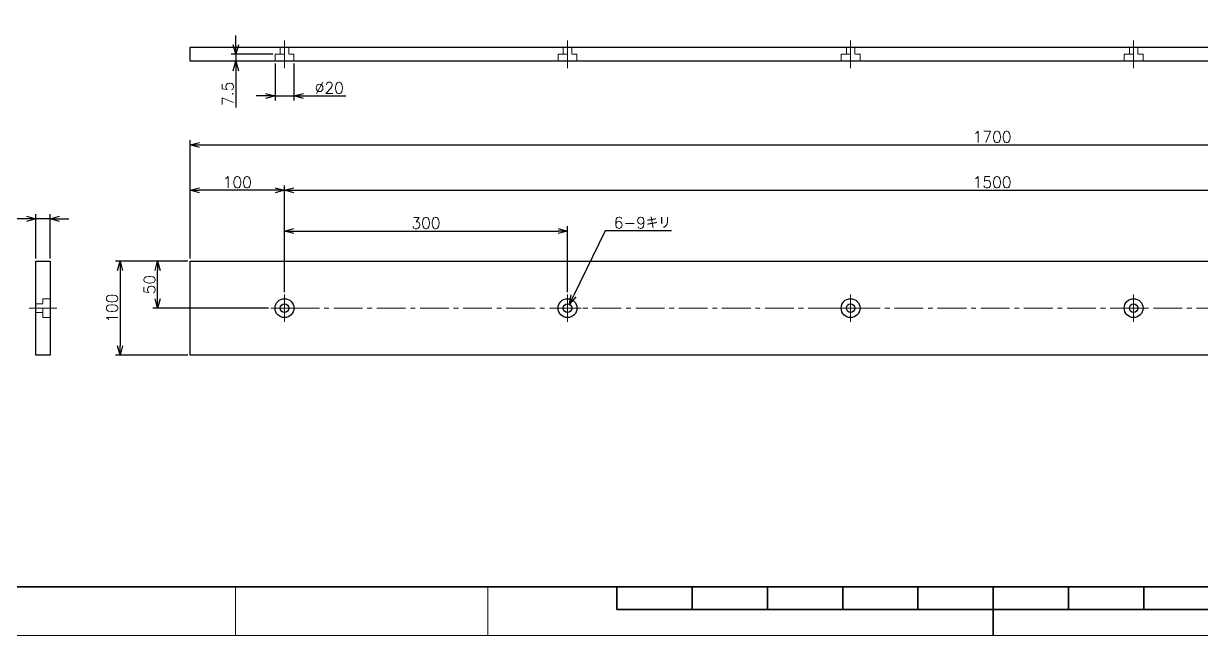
# Model space of a CAD drawing. Header units: millimetres. Extents: x 0 to 6647, y -19 to 2332.
# Drawn here: x 680 to 1929, y 0 to 649 of the extents above; entities that cross this region are included whole.
import ezdxf
from ezdxf import colors
from ezdxf.entities.mleader import LeaderData, LeaderLine
from ezdxf.enums import TextEntityAlignment as Align
from ezdxf.math import Vec2, Vec3

# ---------------------------------------------------------------- set-up
doc = ezdxf.new("R2010")
doc.units = ezdxf.units.MM
doc.header["$LTSCALE"] = 1.6
doc.header["$PDMODE"] = 99
doc.header["$PDSIZE"] = 1
doc.linetypes.add('CENTER2', pattern=[28.575, 19.05, -3.175, 3.175, -3.175])
doc.linetypes.add('HIDDEN', pattern=[9.525, 6.35, -3.175])
for name, color, linetype, lineweight in [('04_HIDDEN', 2, 'HIDDEN', 13), ('05_CENTER', 4, 'CENTER2', 13), ('08_DIM', 3, 'Continuous', 13), ('90_FRAME', 5, 'Continuous', 35)]:
    doc.layers.add(name, color=color, linetype=linetype, lineweight=lineweight)
doc.layers.add('91_BLANK', color=5, linetype='Continuous', lineweight=0, plot=False)
doc.styles.add('KSS_TXT', font='txt.shx', dxfattribs={"bigfont": 'extfont2.shx'})
doc.styles.get("Standard").update_dxf_attribs({"font": 'txt.shx', "bigfont": 'extfont2.shx'})
doc.dimstyles.new('KSS_DIM', dxfattribs={"dimscale": 4, "dimtxt": 3, "dimasz": 2.5, "dimexe": 1.25, "dimexo": 0.625, "dimtad": 1, "dimdsep": 46, "dimtxsty": 'KSS_TXT', "dimblk": 'OPEN30', "dimcen": 0, "dimazin": 2, "dimtfac": 0.75, "dimtmove": 0, "dimatfit": 3, "dimldrblk": 'OPEN30', "dimfxl": 1.25, "dimtolj": 1, "dimarcsym": 0})
doc.dimstyles.new('KSS_DIM$3', dxfattribs={"dimscale": 4, "dimtxt": 3, "dimasz": 2.5, "dimexe": 1.25, "dimexo": 0.625, "dimtad": 1, "dimtih": 1, "dimtoh": 1, "dimdsep": 46, "dimtxsty": 'KSS_TXT', "dimblk": 'OPEN30', "dimcen": 0, "dimazin": 2, "dimtfac": 0.75, "dimtofl": 0, "dimtmove": 0, "dimatfit": 3, "dimldrblk": 'OPEN30', "dimfxl": 1.25, "dimtolj": 1, "dimarcsym": 0})

# ---------------------------------------------------------------- blocks, each defined once
blk = doc.blocks.new('AM_BALLOON1')
at = {"transparency": 16777216}
blk.add_circle((0, 0), 5, dxfattribs=at)
blk.add_attdef('B_NUMBER', text='', height=3, dxfattribs=at).set_placement((0, 0), align=Align.MIDDLE_CENTER)
blk = doc.blocks.new('_OPEN')
at = {"color": 0, "linetype": 'ByBlock'}
for p, q in [((-1, 0.17), (0, 0)), ((0, 0), (-1, -0.17)), ((0, 0), (-1, 0))]:
    blk.add_line(p, q, dxfattribs=at)
blk = doc.blocks.new('_Open30')
at = {"color": 0, "linetype": 'ByBlock', "lineweight": -2}
for p, q in [((-1, 0.27), (0, 0)), ((0, 0), (-1, -0.27)), ((0, 0), (-1, 0))]:
    blk.add_line(p, q, dxfattribs=at)
blk = doc.blocks.new('*D80')
at = {"layer": '08_DIM', "color": 0, "lineweight": -2, "transparency": 16777216}
for p, q in [((957, 364), (957, 433.9)), ((967, 428.9), (1247, 428.9)), ((1257, 364), (1257, 433.9))]:
    blk.add_line(p, q, dxfattribs=at)
at = {"layer": 'Defpoints', "color": 0, "transparency": 16777216}
for p in [(1257, 428.9), (957, 361.5), (1257, 361.5)]:
    blk.add_point(p, dxfattribs=at)
at = {"layer": '08_DIM', "color": 0, "lineweight": -2, "transparency": 16777216, "xscale": 10, "yscale": 10, "zscale": 10, "rotation": 180}
blk.add_blockref('_Open30', (957, 428.9), dxfattribs=at)
at = {"layer": '08_DIM', "color": 0, "lineweight": -2, "transparency": 16777216, "xscale": 10, "yscale": 10, "zscale": 10}
blk.add_blockref('_Open30', (1257, 428.9), dxfattribs=at)
at = {"layer": '08_DIM', "color": 0, "transparency": 16777216, "insert": (1107, 437.4), "char_height": 12, "attachment_point": 5, "style": 'KSS_TXT'}
blk.add_mtext('\\A1;300', dxfattribs=at)
blk = doc.blocks.new('*D81')
at = {"layer": '08_DIM', "color": 0, "lineweight": -2, "transparency": 16777216}
for p, q in [((957, 364), (957, 477.1)), ((2457, 364), (2457, 477.1)), ((967, 472.1), (2447, 472.1))]:
    blk.add_line(p, q, dxfattribs=at)
at = {"layer": 'Defpoints', "color": 0, "transparency": 16777216}
for p in [(2457, 472.1), (957, 361.5), (2457, 361.5)]:
    blk.add_point(p, dxfattribs=at)
at = {"layer": '08_DIM', "color": 0, "lineweight": -2, "transparency": 16777216, "xscale": 10, "yscale": 10, "zscale": 10, "rotation": 180}
blk.add_blockref('_Open30', (957, 472.1), dxfattribs=at)
at = {"layer": '08_DIM', "color": 0, "lineweight": -2, "transparency": 16777216, "xscale": 10, "yscale": 10, "zscale": 10}
blk.add_blockref('_Open30', (2457, 472.1), dxfattribs=at)
at = {"layer": '08_DIM', "color": 0, "transparency": 16777216, "insert": (1707, 480.6), "char_height": 12, "attachment_point": 5, "style": 'KSS_TXT'}
blk.add_mtext('\\A1;1500', dxfattribs=at)
blk = doc.blocks.new('*D82')
at = {"layer": '08_DIM', "color": 0, "lineweight": -2, "transparency": 16777216}
for p, q in [((857, 399.6), (857, 477.1)), ((957, 364), (957, 477.1)), ((947, 472.1), (867, 472.1))]:
    blk.add_line(p, q, dxfattribs=at)
at = {"layer": 'Defpoints', "color": 0, "transparency": 16777216}
for p in [(857, 472.1), (857, 397.1), (957, 361.5)]:
    blk.add_point(p, dxfattribs=at)
at = {"layer": '08_DIM', "color": 0, "lineweight": -2, "transparency": 16777216, "xscale": 10, "yscale": 10, "zscale": 10, "rotation": 180}
blk.add_blockref('_Open30', (857, 472.1), dxfattribs=at)
at = {"layer": '08_DIM', "color": 0, "lineweight": -2, "transparency": 16777216, "xscale": 10, "yscale": 10, "zscale": 10}
blk.add_blockref('_Open30', (957, 472.1), dxfattribs=at)
at = {"layer": '08_DIM', "color": 0, "transparency": 16777216, "insert": (907, 480.6), "char_height": 12, "attachment_point": 5, "style": 'KSS_TXT'}
blk.add_mtext('\\A1;100', dxfattribs=at)
blk = doc.blocks.new('*D83')
at = {"layer": '08_DIM', "color": 0, "lineweight": -2, "transparency": 16777216}
for p, q in [((857, 399.6), (857, 525.2)), ((2557, 399.6), (2557, 525.2)), ((867, 520.2), (2547, 520.2))]:
    blk.add_line(p, q, dxfattribs=at)
at = {"layer": 'Defpoints', "color": 0, "transparency": 16777216}
for p in [(2557, 520.2), (857, 397.1), (2557, 397.1)]:
    blk.add_point(p, dxfattribs=at)
at = {"layer": '08_DIM', "color": 0, "lineweight": -2, "transparency": 16777216, "xscale": 10, "yscale": 10, "zscale": 10, "rotation": 180}
blk.add_blockref('_Open30', (857, 520.2), dxfattribs=at)
at = {"layer": '08_DIM', "color": 0, "lineweight": -2, "transparency": 16777216, "xscale": 10, "yscale": 10, "zscale": 10}
blk.add_blockref('_Open30', (2557, 520.2), dxfattribs=at)
at = {"layer": '08_DIM', "color": 0, "transparency": 16777216, "insert": (1707, 528.7), "char_height": 12, "attachment_point": 5, "style": 'KSS_TXT'}
blk.add_mtext('\\A1;1700', dxfattribs=at)
blk = doc.blocks.new('*D84')
at = {"layer": '08_DIM', "color": 0, "lineweight": -2, "transparency": 16777216}
for p, q in [((854.5, 397.1), (817.5, 397.1)), ((822.5, 357.1), (822.5, 387.1)), ((940.1, 347.1), (817.5, 347.1))]:
    blk.add_line(p, q, dxfattribs=at)
at = {"layer": 'Defpoints', "color": 0, "transparency": 16777216}
for p in [(822.5, 397.1), (857, 397.1), (942.6, 347.1)]:
    blk.add_point(p, dxfattribs=at)
at = {"layer": '08_DIM', "color": 0, "lineweight": -2, "transparency": 16777216, "xscale": 10, "yscale": 10, "zscale": 10}
for p, rotation in [((822.5, 397.1), 90), ((822.5, 347.1), 270)]:
    blk.add_blockref('_Open30', p, dxfattribs=dict(at, rotation=rotation))
at = {"layer": '08_DIM', "color": 0, "transparency": 16777216, "insert": (814, 372.1), "char_height": 12, "attachment_point": 5, "rotation": 90, "style": 'KSS_TXT'}
blk.add_mtext('\\A1;50', dxfattribs=at)
blk = doc.blocks.new('*D85')
at = {"layer": '08_DIM', "color": 0, "lineweight": -2, "transparency": 16777216}
for p, q in [((854.5, 397.1), (777.8, 397.1)), ((782.8, 387.1), (782.8, 307.1)), ((854.5, 297.1), (777.8, 297.1))]:
    blk.add_line(p, q, dxfattribs=at)
at = {"layer": 'Defpoints', "color": 0, "transparency": 16777216}
for p in [(857, 397.1), (782.8, 297.1), (857, 297.1)]:
    blk.add_point(p, dxfattribs=at)
at = {"layer": '08_DIM', "color": 0, "lineweight": -2, "transparency": 16777216, "xscale": 10, "yscale": 10, "zscale": 10}
for p, rotation in [((782.8, 397.1), 90), ((782.8, 297.1), 270)]:
    blk.add_blockref('_Open30', p, dxfattribs=dict(at, rotation=rotation))
at = {"layer": '08_DIM', "color": 0, "transparency": 16777216, "insert": (774.3, 347.1), "char_height": 12, "attachment_point": 5, "rotation": 90, "style": 'KSS_TXT'}
blk.add_mtext('\\A1;100', dxfattribs=at)
blk = doc.blocks.new('*D86')
at = {"layer": '08_DIM', "color": 0, "lineweight": -2, "transparency": 16777216}
for p, q in [((683.5, 441.8), (652.5, 441.8)), ((693.5, 399.6), (693.5, 446.8)), ((708.5, 441.8), (693.5, 441.8)), ((708.5, 399.6), (708.5, 446.8)), ((718.5, 441.8), (728.5, 441.8))]:
    blk.add_line(p, q, dxfattribs=at)
at = {"layer": 'Defpoints', "color": 0, "transparency": 16777216}
for p in [(693.5, 441.8), (693.5, 397.1), (708.5, 397.1)]:
    blk.add_point(p, dxfattribs=at)
at = {"layer": '08_DIM', "color": 0, "lineweight": -2, "transparency": 16777216, "xscale": 10, "yscale": 10, "zscale": 10}
blk.add_blockref('_Open30', (693.5, 441.8), dxfattribs=at)
at = {"layer": '08_DIM', "color": 0, "lineweight": -2, "transparency": 16777216, "xscale": 10, "yscale": 10, "zscale": 10, "rotation": 180}
blk.add_blockref('_Open30', (708.5, 441.8), dxfattribs=at)
at = {"layer": '08_DIM', "color": 0, "transparency": 16777216, "insert": (663, 450.3), "char_height": 12, "attachment_point": 5, "style": 'KSS_TXT'}
blk.add_mtext('\\A1;15', dxfattribs=at)
blk = doc.blocks.new('*D87')
at = {"layer": '08_DIM', "color": 0, "lineweight": -2, "transparency": 16777216}
for p, q in [((947, 606.4), (947, 567.2)), ((967, 606.4), (967, 567.2)), ((937, 572.2), (927, 572.2)), ((947, 572.2), (967, 572.2)), ((977, 572.2), (1022, 572.2))]:
    blk.add_line(p, q, dxfattribs=at)
at = {"layer": 'Defpoints', "color": 0, "transparency": 16777216}
for p in [(947, 608.9), (967, 608.9), (967, 572.2)]:
    blk.add_point(p, dxfattribs=at)
at = {"layer": '08_DIM', "color": 0, "lineweight": -2, "transparency": 16777216, "xscale": 10, "yscale": 10, "zscale": 10}
blk.add_blockref('_Open30', (947, 572.2), dxfattribs=at)
at = {"layer": '08_DIM', "color": 0, "lineweight": -2, "transparency": 16777216, "xscale": 10, "yscale": 10, "zscale": 10, "rotation": 180}
blk.add_blockref('_Open30', (967, 572.2), dxfattribs=at)
at = {"layer": '08_DIM', "color": 0, "transparency": 16777216, "insert": (1004.5, 580.7), "char_height": 12, "attachment_point": 5, "style": 'KSS_TXT'}
blk.add_mtext('\\A1;%%C20', dxfattribs=at)
blk = doc.blocks.new('*D88')
at = {"layer": '08_DIM', "color": 0, "lineweight": -2, "transparency": 16777216}
for p, q in [((905.5, 626.4), (905.5, 636.4)), ((944.5, 616.4), (900.5, 616.4)), ((905.5, 616.4), (905.5, 608.9)), ((924.5, 608.9), (900.5, 608.9)), ((905.5, 598.9), (905.5, 559.9))]:
    blk.add_line(p, q, dxfattribs=at)
at = {"layer": 'Defpoints', "color": 0, "transparency": 16777216}
for p in [(947, 616.4), (905.5, 608.9), (927, 608.9)]:
    blk.add_point(p, dxfattribs=at)
at = {"layer": '08_DIM', "color": 0, "lineweight": -2, "transparency": 16777216, "xscale": 10, "yscale": 10, "zscale": 10}
for p, rotation in [((905.5, 616.4), 270), ((905.5, 608.9), 90)]:
    blk.add_blockref('_Open30', p, dxfattribs=dict(at, rotation=rotation))
at = {"layer": '08_DIM', "color": 0, "transparency": 16777216, "insert": (897, 574.4), "char_height": 12, "attachment_point": 5, "rotation": 90, "style": 'KSS_TXT'}
blk.add_mtext('\\A1;7.5', dxfattribs=at)
blk = doc.blocks.new('*D89')
at = {"layer": '08_DIM', "color": 0, "lineweight": -2, "transparency": 16777216}
for p, q in [((1297, 429.2), (1263.4, 360.1)), ((1367.1, 429.2), (1297, 429.2))]:
    blk.add_line(p, q, dxfattribs=at)
at = {"layer": 'Defpoints', "color": 0, "transparency": 16777216}
for p in [(1259, 351.2), (1255, 343.1)]:
    blk.add_point(p, dxfattribs=at)
at = {"layer": '08_DIM', "color": 0, "lineweight": -2, "transparency": 16777216, "xscale": 10, "yscale": 10, "zscale": 10, "rotation": 244.0164366393985}
blk.add_blockref('_Open30', (1259, 351.2), dxfattribs=at)
at = {"layer": '08_DIM', "color": 0, "transparency": 16777216, "insert": (1336.3, 437.7), "char_height": 12, "attachment_point": 5, "style": 'KSS_TXT'}
blk.add_mtext('\\A1;6-9キリ', dxfattribs=at)

msp = doc.modelspace()

# ---------------------------------------------------------------- linework, layer by layer
at = {"color": 0}
msp.add_line((857.011, 397.111), (2557.011, 397.111), dxfattribs=at)
for points in [[(857.011, 623.874), (2557.011, 623.874), (2557.011, 608.874), (857.011, 608.874)], [(693.516, 297.111), (693.516, 397.111), (708.516, 397.111), (708.516, 297.111)]]:
    msp.add_lwpolyline(points, close=True, dxfattribs=at)
for points in [[(857.011, 297.111), (857.011, 397.111)], [(2557.011, 297.111), (2557.011, 297.111), (857.011, 297.111), (857.011, 297.111)]]:
    msp.add_lwpolyline(points, dxfattribs=at)
for centre, radius in [((957.011, 347.111), 10), ((957.011, 347.111), 4.5), ((1257.011, 347.111), 10), ((1257.011, 347.111), 4.5), ((1557.011, 347.111), 10), ((1557.011, 347.111), 4.5), ((1857.011, 347.111), 10), ((1857.011, 347.111), 4.5)]:
    msp.add_circle(centre, radius, dxfattribs=at)
at = {"layer": '04_HIDDEN'}
for p, q in [((947.011, 616.374), (967.011, 616.374)), ((947.011, 608.874), (947.011, 616.374)), ((952.511, 616.374), (952.511, 623.874)), ((961.511, 616.374), (961.511, 623.874)), ((967.011, 616.374), (967.011, 608.874)), ((1247.011, 616.374), (1267.011, 616.374)), ((1247.011, 608.874), (1247.011, 616.374)), ((1252.511, 616.374), (1252.511, 623.874)), ((1261.511, 616.374), (1261.511, 623.874)), ((1267.011, 616.374), (1267.011, 608.874)), ((1547.011, 616.374), (1567.011, 616.374)), ((1547.011, 608.874), (1547.011, 616.374)), ((1552.511, 616.374), (1552.511, 623.874)), ((1561.511, 616.374), (1561.511, 623.874)), ((1567.011, 616.374), (1567.011, 608.874)), ((1847.011, 616.374), (1867.011, 616.374)), ((1847.011, 608.874), (1847.011, 616.374)), ((1852.511, 616.374), (1852.511, 623.874)), ((1861.511, 616.374), (1861.511, 623.874)), ((1867.011, 616.374), (1867.011, 608.874)), ((701.016, 351.611), (693.516, 351.611)), ((701.016, 337.111), (701.016, 357.111)), ((701.016, 357.111), (708.516, 357.111)), ((701.016, 342.611), (693.516, 342.611)), ((708.516, 337.111), (701.016, 337.111))]:
    msp.add_line(p, q, dxfattribs=at)
at = {"layer": '05_CENTER'}
for p, q in [((957.011, 601.553), (957.011, 630.859)), ((1257.011, 601.553), (1257.011, 630.859)), ((1557.011, 601.553), (1557.011, 630.859)), ((1857.011, 601.553), (1857.011, 630.859)), ((957.011, 332.672), (957.011, 361.55)), ((1257.011, 332.672), (1257.011, 361.55)), ((1557.011, 332.672), (1557.011, 361.55)), ((1857.011, 332.672), (1857.011, 361.55)), ((715.837, 347.111), (686.531, 347.111)), ((971.449, 347.111), (942.572, 347.111)), ((2457.011, 347.111), (957.011, 347.111)), ((1271.449, 347.111), (1242.572, 347.111)), ((1571.449, 347.111), (1542.572, 347.111)), ((1842.572, 347.111), (1871.449, 347.111))]:
    msp.add_line(p, q, dxfattribs=at)
at = {"layer": '90_FRAME', "color": 4, "lineweight": 13}
for p, q in [((904.969, 0), (904.969, 51.616)), ((1172.702, 0), (1172.702, 51.616))]:
    msp.add_line(p, q, dxfattribs=at)
at = {"layer": '90_FRAME'}
for p, q in [((1309.341, 27.686), (1309.341, 51.616)), ((1389.107, 27.686), (1389.107, 51.616)), ((1468.873, 27.686), (1468.873, 51.616)), ((1548.638, 27.686), (1548.638, 51.616)), ((1628.404, 27.686), (1628.404, 51.616)), ((1708.17, 0), (1708.17, 51.616)), ((1787.935, 27.686), (1787.935, 51.616)), ((1867.701, 27.686), (1867.701, 51.616)), ((1309.341, 27.686), (2106.998, 27.686))]:
    msp.add_line(p, q, dxfattribs=at)
msp.add_lwpolyline([(155.384, 51.616), (3260.956, 51.616), (3260.956, 2271.831), (155.384, 2271.831)], close=True, dxfattribs=at)
at = {"layer": '91_BLANK'}
msp.add_lwpolyline([(0, 0), (3312.803, 0), (3312.803, 2331.679), (0, 2331.679)], close=True, dxfattribs=at)

# ---------------------------------------------------------------- dimensions: what is measured, and where the dimension line sits
at = {"layer": '08_DIM'}
for base, p1, p2, picture, middle in [((905.486, 608.874), (947.011, 616.374), (927.011, 608.874), '*D88', (896.986, 574.374)), ((782.808, 297.111), (857.011, 397.111), (857.011, 297.111), '*D85', (774.308, 347.111)), ((822.452, 397.111), (942.572, 347.111), (857.011, 397.111), '*D84', (813.952, 372.111))]:
    dim = msp.add_linear_dim(base=base, p1=p1, p2=p2, angle=90, dimstyle='KSS_DIM', override={"dimarcsym": 1}, dxfattribs=at)
    dim.commit()
    dim.dimension.update_dxf_attribs({"geometry": picture, "text_midpoint": middle})
dim = msp.add_linear_dim(base=(967.011, 572.226), p1=(947.011, 608.874), p2=(967.011, 608.874), text='%%C<>', dimstyle='KSS_DIM', override={"dimarcsym": 1}, dxfattribs=at)
dim.commit()
dim.dimension.update_dxf_attribs({"geometry": '*D87', "text_midpoint": (1004.511, 580.726)})
for base, p1, p2, picture, middle in [((2557.011, 520.244), (857.011, 397.111), (2557.011, 397.111), '*D83', (1707.011, 528.744)), ((857.011, 472.085), (957.011, 361.55), (857.011, 397.111), '*D82', (907.011, 480.585)), ((2457.011, 472.085), (957.011, 361.55), (2457.011, 361.55), '*D81', (1707.011, 480.585)), ((693.516, 441.819), (708.516, 397.111), (693.516, 397.111), '*D86', (663.016, 450.319)), ((1257.011, 428.895), (957.011, 361.55), (1257.011, 361.55), '*D80', (1107.011, 437.395))]:
    dim = msp.add_linear_dim(base=base, p1=p1, p2=p2, dimstyle='KSS_DIM', override={"dimarcsym": 1}, dxfattribs=at)
    dim.commit()
    dim.dimension.update_dxf_attribs({"geometry": picture, "text_midpoint": middle})
dim = msp.add_diameter_dim_2p(p1=(1255.039, 343.066), p2=(1258.982, 351.156), text='6-<>キリ', dimstyle='KSS_DIM$3', override={"dimpost": '<>', "dimtix": 1, "dimarcsym": 1}, dxfattribs=at)
dim.commit()
dim.dimension.update_dxf_attribs({"geometry": '*D89', "text_midpoint": (1336.309, 429.179), "dimtype": 163})

# ---------------------------------------------------------------- leaders
ml = msp.add_multileader_block('Standard', dxfattribs=at)
ml.set_content('AM_BALLOON1', color=256, scale=5)
ml.set_attribute('B_NUMBER', '30', width=0)
ml.set_leader_properties(color=256, linetype='ByLayer', lineweight=-1)
ml.set_arrow_properties(name='OPEN')
ml.build(insert=Vec2(0, 0))
ml.multileader.update_dxf_attribs({"leader_type": 0, "has_dogleg": 0, "text_right_attachment_type": 6, "dogleg_length": 0, "arrow_head_size": 10, "scale": 2.5, "block_connection_type": 1})
ctx = ml.context
ctx.base_point, ctx.scale, ctx.char_height, ctx.arrow_head_size, ctx.landing_gap_size, ctx.plane_origin = Vec3(4196.306, 2090.668), 2.5, 20, 10, 10, Vec3(4196.306, 2090.668)
ctx.right_attachment, ctx.attachment_type = 6, 1
notes = []
notes.append((ctx, [(0, (0, 0, 0), (0, 0), (1, 0), 1, [])]))
ctx.block.insert = Vec3(4196.306, 2090.668)
ml = msp.add_multileader_block('Standard', dxfattribs=at)
ml.set_content('AM_BALLOON1', color=256, scale=5)
ml.set_attribute('B_NUMBER', '31', width=0)
ml.set_leader_properties(color=256, linetype='ByLayer', lineweight=-1)
ml.set_arrow_properties(name='OPEN')
ml.build(insert=Vec2(0, 0))
ml.multileader.update_dxf_attribs({"leader_type": 0, "has_dogleg": 0, "text_right_attachment_type": 6, "dogleg_length": 0, "arrow_head_size": 10, "scale": 2.5, "block_connection_type": 1})
ctx = ml.context
ctx.base_point, ctx.scale, ctx.char_height, ctx.arrow_head_size, ctx.landing_gap_size, ctx.plane_origin = Vec3(4196.306, 1677.87), 2.5, 20, 10, 10, Vec3(4196.306, 1677.87)
ctx.right_attachment, ctx.attachment_type = 6, 1
notes.append((ctx, [(0, (0, 0, 0), (0, 0), (1, 0), 1, [])]))
ctx.block.insert = Vec3(4196.306, 1677.87)
ml = msp.add_multileader_block('Standard', dxfattribs=at)
ml.set_content('AM_BALLOON1', color=256, scale=5)
ml.set_attribute('B_NUMBER', '32', width=0)
ml.set_leader_properties(color=256, linetype='ByLayer', lineweight=-1)
ml.set_arrow_properties(name='OPEN')
ml.build(insert=Vec2(0, 0))
ml.multileader.update_dxf_attribs({"leader_type": 0, "has_dogleg": 0, "text_right_attachment_type": 6, "dogleg_length": 0, "arrow_head_size": 10, "scale": 2.5, "block_connection_type": 1})
ctx = ml.context
ctx.base_point, ctx.scale, ctx.char_height, ctx.arrow_head_size, ctx.landing_gap_size, ctx.plane_origin = Vec3(5534.94, 1677.87), 2.5, 20, 10, 10, Vec3(5534.94, 1677.87)
ctx.right_attachment, ctx.attachment_type = 6, 1
notes.append((ctx, [(0, (0, 0, 0), (0, 0), (1, 0), 1, [])]))
ctx.block.insert = Vec3(5534.94, 1677.87)
ml = msp.add_multileader_block('Standard', dxfattribs=at)
ml.set_content('AM_BALLOON1', color=256, scale=5)
ml.set_attribute('B_NUMBER', '32', width=0)
ml.set_leader_properties(color=256, linetype='ByLayer', lineweight=-1)
ml.set_arrow_properties(name='OPEN')
ml.build(insert=Vec2(0, 0))
ml.multileader.update_dxf_attribs({"leader_type": 0, "has_dogleg": 0, "text_right_attachment_type": 6, "dogleg_length": 0, "arrow_head_size": 10, "scale": 2.5, "block_connection_type": 1})
ctx = ml.context
ctx.base_point, ctx.scale, ctx.char_height, ctx.arrow_head_size, ctx.landing_gap_size, ctx.plane_origin = Vec3(1792.738, 1665.737), 2.5, 20, 10, 10, Vec3(1792.738, 1665.737)
ctx.right_attachment, ctx.attachment_type = 6, 1
notes.append((ctx, [(0, (0, 0, 0), (0, 0), (1, 0), 1, [])]))
ctx.block.insert = Vec3(1792.738, 1665.737)
ml = msp.add_multileader_block('Standard', dxfattribs=at)
ml.set_content('AM_BALLOON1', color=256, scale=5)
ml.set_attribute('B_NUMBER', '33', width=0)
ml.set_leader_properties(color=256, linetype='ByLayer', lineweight=-1)
ml.set_arrow_properties(name='OPEN')
ml.build(insert=Vec2(0, 0))
ml.multileader.update_dxf_attribs({"leader_type": 0, "has_dogleg": 0, "text_right_attachment_type": 6, "dogleg_length": 0, "arrow_head_size": 10, "scale": 2.5, "block_connection_type": 1})
ctx = ml.context
ctx.base_point, ctx.scale, ctx.char_height, ctx.arrow_head_size, ctx.landing_gap_size, ctx.plane_origin = Vec3(4196.306, 1208.107), 2.5, 20, 10, 10, Vec3(4196.306, 1208.107)
ctx.right_attachment, ctx.attachment_type = 6, 1
notes.append((ctx, [(0, (0, 0, 0), (0, 0), (1, 0), 1, [])]))
ctx.block.insert = Vec3(4196.306, 1208.107)
ml = msp.add_multileader_block('Standard', dxfattribs=at)
ml.set_content('AM_BALLOON1', color=256, scale=5)
ml.set_attribute('B_NUMBER', '34', width=0)
ml.set_leader_properties(color=256, linetype='ByLayer', lineweight=-1)
ml.set_arrow_properties(name='OPEN')
ml.build(insert=Vec2(0, 0))
ml.multileader.update_dxf_attribs({"leader_type": 0, "has_dogleg": 0, "text_right_attachment_type": 6, "dogleg_length": 0, "arrow_head_size": 10, "scale": 2.5, "block_connection_type": 1})
ctx = ml.context
ctx.base_point, ctx.scale, ctx.char_height, ctx.arrow_head_size, ctx.landing_gap_size, ctx.plane_origin = Vec3(5534.94, 1208.107), 2.5, 20, 10, 10, Vec3(5534.94, 1208.107)
ctx.right_attachment, ctx.attachment_type = 6, 1
notes.append((ctx, [(0, (0, 0, 0), (0, 0), (1, 0), 1, [])]))
ctx.block.insert = Vec3(5534.94, 1208.107)
ml = msp.add_multileader_block('Standard', dxfattribs=at)
ml.set_content('AM_BALLOON1', color=256, scale=5)
ml.set_attribute('B_NUMBER', '34', width=0)
ml.set_leader_properties(color=256, linetype='ByLayer', lineweight=-1)
ml.set_arrow_properties(name='OPEN')
ml.build(insert=Vec2(0, 0))
ml.multileader.update_dxf_attribs({"leader_type": 0, "has_dogleg": 0, "text_right_attachment_type": 6, "dogleg_length": 0, "arrow_head_size": 10, "scale": 2.5, "block_connection_type": 1})
ctx = ml.context
ctx.base_point, ctx.scale, ctx.char_height, ctx.arrow_head_size, ctx.landing_gap_size, ctx.plane_origin = Vec3(1792.738, 1195.973), 2.5, 20, 10, 10, Vec3(1792.738, 1195.973)
ctx.right_attachment, ctx.attachment_type = 6, 1
notes.append((ctx, [(0, (0, 0, 0), (0, 0), (1, 0), 1, [])]))
ctx.block.insert = Vec3(1792.738, 1195.973)
ml = msp.add_multileader_block('Standard', dxfattribs=at)
ml.set_content('AM_BALLOON1', color=256, scale=5)
ml.set_attribute('B_NUMBER', '35', width=0)
ml.set_leader_properties(color=256, linetype='ByLayer', lineweight=-1)
ml.set_arrow_properties(name='OPEN')
ml.build(insert=Vec2(0, 0))
ml.multileader.update_dxf_attribs({"leader_type": 0, "has_dogleg": 0, "text_right_attachment_type": 6, "dogleg_length": 0, "arrow_head_size": 10, "scale": 2.5, "block_connection_type": 1})
ctx = ml.context
ctx.base_point, ctx.scale, ctx.char_height, ctx.arrow_head_size, ctx.landing_gap_size, ctx.plane_origin = Vec3(4196.306, 590.212), 2.5, 20, 10, 10, Vec3(4196.306, 590.212)
ctx.right_attachment, ctx.attachment_type = 6, 1
notes.append((ctx, [(0, (0, 0, 0), (0, 0), (1, 0), 1, [])]))
ctx.block.insert = Vec3(4196.306, 590.212)
for ctx, leaders in notes:
    for number, flags, end, landing, length, lines in leaders:
        leader = LeaderData()
        leader.index, (leader.has_last_leader_line, leader.has_dogleg_vector, leader.attachment_direction) = number, flags
        leader.last_leader_point, leader.dogleg_vector, leader.dogleg_length = Vec3(end), Vec3(landing), length
        for number, points, colour, breaks in lines:
            line = LeaderLine()
            line.index, line.vertices, line.color, line.breaks = number, Vec3.list(points), colors.encode_raw_color(colour), breaks
            leader.lines.append(line)
        ctx.leaders.append(leader)

doc.saveas('drawing.dxf')
